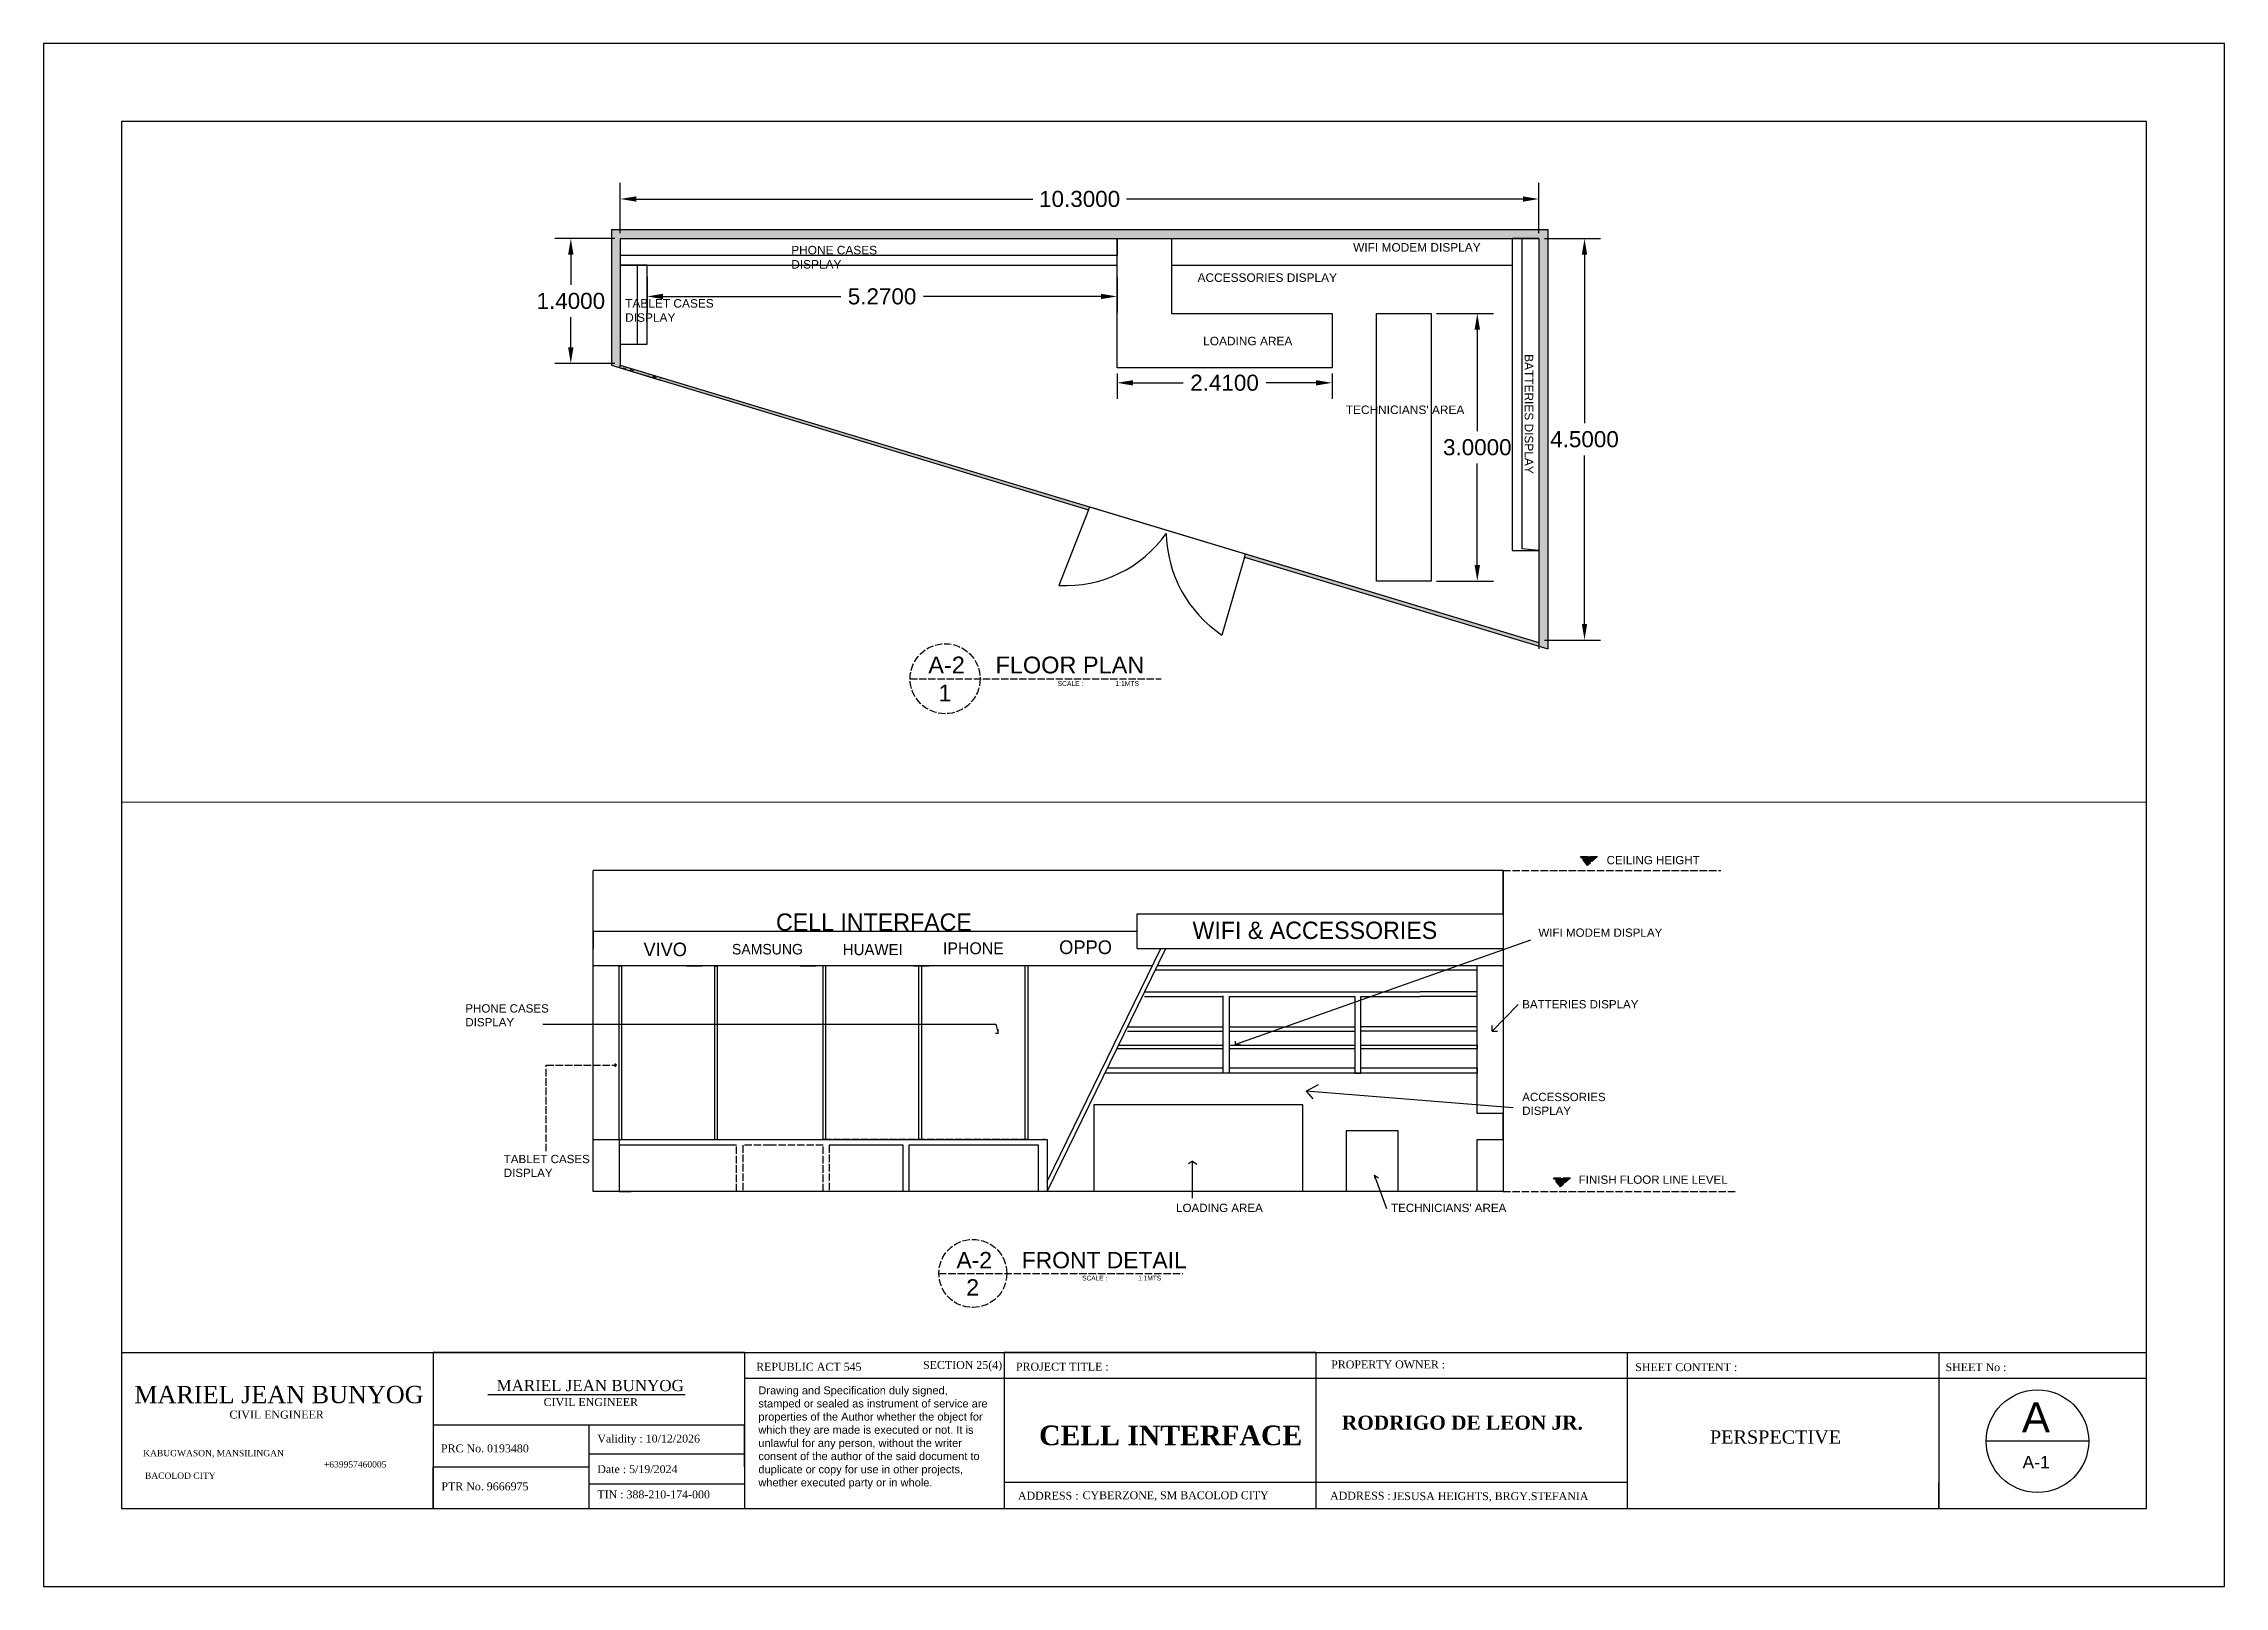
# Paper-space layout 'Layout2' of a CAD drawing. Header units: inches, sheet in millimetres. Extents: x 0 to 297, y 0 to 210.
# The model-space entities are those that its viewports show. They can reach past a viewport. Long polylines and large blocks are cut down to what shows.
import ezdxf

# ---------------------------------------------------------------- set-up
doc = ezdxf.new("R2010")
doc.units = ezdxf.units.IN
doc.header["$MEASUREMENT"] = 0
doc.linetypes.add('ACAD_ISO02W100', pattern=[15, 12, -3])
doc.styles.get("Standard").update_dxf_attribs({"font": 'arial.ttf'})
doc.dimstyles.get("Standard").update_dxf_attribs({"dimtxt": 0.18, "dimasz": 0.18, "dimexe": 0.18, "dimexo": 0.0625, "dimgap": 0.09, "dimtad": 0, "dimtih": 1, "dimtoh": 1, "dimdec": 4, "dimzin": 0, "dimdsep": 46, "dimtxsty": 'Standard', "dimcen": 0.09, "dimadec": 0, "dimazin": 0, "dimtfac": 1, "dimtdec": 4, "dimtofl": 0, "dimtmove": 0, "dimatfit": 3, "dimfxl": 1, "dimtolj": 1, "dimtzin": 0, "dimarcsym": 0})
pattern_1 = [(45, (0, 0), (0.00763675324, 0), [0.0045, -0.0063]), (45, (0.001909, 0), (0.00763675324, 0), [0.0018, -0.009]), (45, (0, 0.001909), (0.00763675324, 0), [0.0018, -0.009])]

# ---------------------------------------------------------------- blocks, each defined once
blk = doc.blocks.new('*D4')
at = {"color": 0, "lineweight": -2, "transparency": 16777216}
for p, q in [((130.108, 246.978), (130.108, 246.694)), ((132.518, 246.978), (132.518, 246.694)), ((130.288, 246.874), (130.848, 246.874)), ((132.338, 246.874), (131.778, 246.874))]:
    blk.add_line(p, q, dxfattribs=at)
at = {"color": 0, "transparency": 16777216}
for points in [[(130.288, 246.904), (130.288, 246.844), (130.108, 246.874)], [(132.338, 246.904), (132.338, 246.844), (132.518, 246.874)]]:
    blk.add_solid(points, dxfattribs=at)
at = {"color": 0, "transparency": 16777216, "insert": (131.313, 246.874), "char_height": 0.18, "attachment_point": 5}
blk.add_mtext('\\A1;2.4100', dxfattribs=at)
blk = doc.blocks.new('*D5')
at = {"color": 0, "lineweight": -2, "transparency": 16777216}
for p, q in [((133.69, 247.651), (134.327, 247.651)), ((134.147, 247.471), (134.147, 246.333)), ((134.147, 244.831), (134.147, 245.969)), ((133.69, 244.651), (134.327, 244.651))]:
    blk.add_line(p, q, dxfattribs=at)
at = {"color": 0, "transparency": 16777216}
for points in [[(134.117, 247.471), (134.177, 247.471), (134.147, 247.651)], [(134.117, 244.831), (134.177, 244.831), (134.147, 244.651)]]:
    blk.add_solid(points, dxfattribs=at)
at = {"color": 0, "transparency": 16777216, "insert": (134.147, 246.151), "char_height": 0.18, "attachment_point": 5}
blk.add_mtext('\\A1;3.0000', dxfattribs=at)
blk = doc.blocks.new('*D6')
at = {"color": 0, "lineweight": -2, "transparency": 16777216}
for p, q in [((124.838, 248.062), (124.838, 247.662)), ((130.108, 248.062), (130.108, 247.662)), ((125.018, 247.842), (127.01, 247.842)), ((129.928, 247.842), (127.936, 247.842))]:
    blk.add_line(p, q, dxfattribs=at)
at = {"color": 0, "transparency": 16777216}
for points in [[(125.018, 247.872), (125.018, 247.812), (124.838, 247.842)], [(129.928, 247.872), (129.928, 247.812), (130.108, 247.842)]]:
    blk.add_solid(points, dxfattribs=at)
at = {"color": 0, "transparency": 16777216, "insert": (127.473, 247.842), "char_height": 0.18, "attachment_point": 5}
blk.add_mtext('\\A1;5.2700', dxfattribs=at)
blk = doc.blocks.new('*D7')
at = {"color": 0, "lineweight": -2, "transparency": 16777216}
for p, q in [((134.9, 248.491), (135.529, 248.491)), ((135.349, 248.311), (135.349, 246.423)), ((135.349, 244.171), (135.349, 246.059)), ((134.9, 243.991), (135.529, 243.991))]:
    blk.add_line(p, q, dxfattribs=at)
at = {"color": 0, "transparency": 16777216}
for points in [[(135.319, 248.311), (135.379, 248.311), (135.349, 248.491)], [(135.319, 244.171), (135.379, 244.171), (135.349, 243.991)]]:
    blk.add_solid(points, dxfattribs=at)
at = {"color": 0, "transparency": 16777216, "insert": (135.349, 246.241), "char_height": 0.18, "attachment_point": 5}
blk.add_mtext('\\A1;4.5000', dxfattribs=at)
blk = doc.blocks.new('*D8')
at = {"color": 0, "lineweight": -2, "transparency": 16777216}
for p, q in [((124.475, 248.491), (123.803, 248.491)), ((123.983, 248.311), (123.983, 247.973)), ((123.983, 247.271), (123.983, 247.609)), ((124.475, 247.091), (123.803, 247.091))]:
    blk.add_line(p, q, dxfattribs=at)
at = {"color": 0, "transparency": 16777216}
for points in [[(123.953, 248.311), (124.013, 248.311), (123.983, 248.491)], [(123.953, 247.271), (124.013, 247.271), (123.983, 247.091)]]:
    blk.add_solid(points, dxfattribs=at)
at = {"color": 0, "transparency": 16777216, "insert": (123.983, 247.791), "char_height": 0.18, "attachment_point": 5}
blk.add_mtext('\\A1;1.4000', dxfattribs=at)
blk = doc.blocks.new('*D9')
at = {"color": 0, "lineweight": -2, "transparency": 16777216}
for p, q in [((124.538, 248.553), (124.538, 249.114)), ((124.718, 248.934), (129.163, 248.934)), ((134.658, 248.934), (130.213, 248.934)), ((134.838, 248.553), (134.838, 249.114))]:
    blk.add_line(p, q, dxfattribs=at)
at = {"color": 0, "transparency": 16777216}
for points in [[(124.718, 248.964), (124.718, 248.904), (124.538, 248.934)], [(134.658, 248.964), (134.658, 248.904), (134.838, 248.934)]]:
    blk.add_solid(points, dxfattribs=at)
at = {"color": 0, "transparency": 16777216, "insert": (129.688, 248.934), "char_height": 0.18, "attachment_point": 5}
blk.add_mtext('\\A1;10.3000', dxfattribs=at)

msp = doc.modelspace()

# ---------------------------------------------------------------- hatches: boundary and pattern name
at = {"linetype": 'ACAD_ISO02W100'}
h = msp.add_hatch(color=256, dxfattribs=at)
h.dxf.hatch_style = 1
h.paths.add_polyline_path([(157.74402, 251.55712), (157.54727, 251.55712), (157.62894, 251.45294)])
h = msp.add_hatch()
h.set_pattern_fill('AR-CONC', color=256, scale=0.01)
h.set_pattern_definition([(50, (0, 0), (0.071726018, -0.006275213), [0.0075, -0.0825]), (355, (0, 0), (-0.013875133, 0.075219213), [0.006, -0.066]), (100.451444, (0.00598, -0.00052), (0.057850885, 0.068943999), [0.00637402, -0.070114211]), (46.1842, (0, 0.02), (0.106724133, -0.016551928), [0.01125, -0.12375]), (96.635635, (0.00889, 0.01862), (0.093466195, 0.09741186), [0.009561034, -0.105171376]), (351.184164, (0, 0.02), (0.093466195, 0.09741186), [0.009, -0.099]), (21, (0.01, 0.015), (0.059690705, -0.040261889), [0.0075, -0.0825]), (326, (0.01, 0.015), (0.024331533, 0.072515005), [0.006, -0.066]), (71.451445, (0.014974, 0.011645), (0.084022238, 0.032253115), [0.006374019, -0.070114211]), (37.5, (0, 0), (0.0012159855, 0.0332893854), [0, -0.0652, 0, -0.067, 0, -0.06625]), (7.5, (0, 0), (0.0263069537, 0.039441171), [0, -0.0382, 0, -0.0637, 0, -0.02525]), (327.5, (-0.0223, 0), (0.0533822436, -0.0022554872), [0, -0.025, 0, -0.078, 0, -0.1035]), (317.5, (-0.0323, 0), (0.058318617, 0.010010498), [0, -0.0325, 0, -0.0518, 0, -0.0735])])
h.paths.add_polyline_path([(124.53794, 248.49099), (134.83794, 248.49099), (134.83794, 243.92128), (134.93794, 243.89099), (134.93794, 248.59099), (124.43794, 248.59099), (124.43794, 247.07099), (124.53794, 247.0407), (124.53794, 247.07099)])
h = msp.add_hatch(color=256, dxfattribs=at)
h.dxf.hatch_style = 1
h.paths.add_polyline_path([(157.43221, 247.84919), (157.23546, 247.84919), (157.31712, 247.74501)])
h = msp.add_hatch()
h.set_pattern_fill('GOST_GLASS', color=256, scale=0.01)
h.set_pattern_definition([(45, (0, 0), (0.084852814, 0), [0.05, -0.07]), (45, (0.021213, 0), (0.084852814, 0), [0.02, -0.1]), (45, (0, 0.021213), (0.084852814, 0), [0.02, -0.1])])
h.paths.add_polyline_path([(124.53794, 247.07099), (124.53794, 247.0407), (125.00128, 246.90038), (125.01142, 246.92823)])
h = msp.add_hatch()
h.set_pattern_fill('GOST_GLASS', color=256, scale=0.0009)
h.set_pattern_definition(pattern_1)
h.paths.add_polyline_path([(124.53794, 247.07099), (124.53794, 247.0407), (125.00128, 246.90038), (125.01142, 246.92823)])
h = msp.add_hatch()
h.set_pattern_fill('GOST_GLASS', color=256, scale=0.0009)
h.set_pattern_definition(pattern_1)
h.paths.add_polyline_path([(125.01142, 246.92823), (125.00128, 246.90038), (126.18627, 246.5415), (126.19467, 246.57145)])
h.paths.add_polyline_path([(126.19467, 246.57145), (126.18627, 246.5415), (129.78794, 245.4507), (129.80102, 245.48406)])
h.paths.add_polyline_path([(131.54856, 244.95714), (131.53794, 244.9207), (134.83794, 243.92128), (134.83794, 243.96532)])

# ---------------------------------------------------------------- linework, layer by layer
for p, q in [((146.15466, 247.69358), (146.15466, 251.39358)), ((156.65466, 251.39358), (146.15466, 251.39358)), ((156.65466, 251.39358), (156.65466, 250.89358)), ((156.65466, 250.89358), (156.65466, 251.39358)), ((146.15466, 250.69358), (146.15466, 250.89358)), ((152.43123, 250.89358), (156.65466, 250.89358)), ((152.43123, 250.69358), (152.43123, 250.89358)), ((156.65466, 250.89358), (156.65466, 250.69358)), ((146.15466, 247.69358), (146.15466, 250.69358)), ((146.15466, 250.69358), (152.43123, 250.69358)), ((146.15466, 250.69358), (146.15466, 250.49358)), ((152.43123, 250.49358), (152.43123, 250.69358)), ((156.65466, 250.69358), (156.65466, 247.69358)), ((151.39466, 247.69358), (152.76184, 250.49358)), ((151.39466, 247.80754), (152.7062, 250.49358)), ((152.43123, 250.49358), (156.65466, 250.49358)), ((156.96943, 250.59074), (153.56598, 249.3868)), ((156.65466, 250.49358), (156.65466, 250.29358)), ((152.60854, 250.29358), (146.15466, 250.29358)), ((146.45466, 248.29358), (146.45466, 250.29358)), ((146.45466, 250.29358), (146.48466, 250.29358)), ((146.48466, 250.29358), (146.48466, 248.29358)), ((147.23466, 250.29358), (147.41466, 250.29358)), ((147.55756, 250.29358), (147.55756, 248.29358)), ((147.58756, 250.29358), (147.58756, 248.29358)), ((148.54466, 250.29358), (148.72466, 250.29358)), ((148.81118, 248.29358), (148.81118, 250.29358)), ((148.84118, 248.29358), (148.84118, 250.29358)), ((149.85466, 250.29358), (150.03466, 250.29358)), ((149.91409, 248.29358), (149.91409, 250.29358)), ((149.94409, 250.29358), (149.94409, 248.29358)), ((151.1406, 248.29358), (151.1406, 250.29358)), ((151.1706, 250.29358), (151.1706, 248.29358)), ((156.35466, 250.24358), (152.63977, 250.24358)), ((156.65466, 250.29358), (152.66419, 250.29358)), ((156.35466, 248.59358), (156.35466, 250.29358)), ((152.5177, 249.99358), (154.94413, 249.99358)), ((152.5177, 249.94358), (153.42235, 249.94358)), ((153.42235, 249.94993), (153.42235, 249.05988)), ((153.49784, 249.05988), (153.49784, 249.94502)), ((153.49784, 249.94358), (154.94413, 249.94358)), ((154.94413, 249.99358), (155.69898, 249.99358)), ((154.94413, 249.94358), (154.94413, 249.05923)), ((155.01323, 249.94358), (155.69898, 249.94358)), ((155.01323, 249.05923), (155.01323, 249.94358)), ((156.35466, 249.99358), (155.69898, 249.99358)), ((156.35466, 249.94358), (155.69898, 249.94358)), ((156.35466, 249.59358), (156.35466, 249.99358)), ((156.83033, 249.84787), (156.53023, 249.54201)), ((145.57573, 249.62299), (148.05195, 249.62299)), ((148.05195, 249.62299), (150.8029, 249.62299)), ((150.83009, 249.51684), (150.79819, 249.51684)), ((150.8029, 249.62299), (150.83009, 249.51684)), ((150.83009, 249.51684), (150.83009, 249.56559)), ((152.32239, 249.59358), (153.42235, 249.59358)), ((152.32239, 249.54358), (153.42235, 249.54358)), ((153.49784, 249.59358), (154.94413, 249.59358)), ((153.49784, 249.54358), (154.94413, 249.54358)), ((153.56598, 249.3868), (153.56598, 249.42686)), ((155.01323, 249.59358), (155.01346, 249.59358)), ((155.01323, 249.54358), (155.01346, 249.54358)), ((156.35466, 249.59358), (155.01346, 249.59358)), ((156.35466, 249.54358), (155.01346, 249.54358)), ((156.35466, 249.19358), (156.35466, 249.59358)), ((156.53023, 249.54201), (156.53023, 249.60798)), ((156.53023, 249.54201), (156.58974, 249.54201)), ((153.42235, 249.33709), (152.19715, 249.33709)), ((152.21895, 249.38174), (153.42235, 249.38174)), ((153.49784, 249.38174), (154.94413, 249.38174)), ((154.94413, 249.33709), (153.49784, 249.33709)), ((153.56598, 249.3868), (153.62359, 249.3868)), ((155.01323, 249.38174), (156.35466, 249.38174)), ((156.35466, 249.33709), (155.01323, 249.33709)), ((156.35466, 248.59358), (156.35466, 249.19358)), ((156.35466, 249.05923), (152.06148, 249.05923)), ((152.08987, 249.11738), (153.42235, 249.11738)), ((153.42235, 249.05988), (153.49784, 249.05988)), ((153.49784, 249.11738), (154.94413, 249.11738)), ((154.38442, 248.85006), (154.52546, 248.92802)), ((154.94413, 249.05923), (155.01323, 249.05923)), ((155.01323, 249.11738), (156.35466, 249.11738)), ((154.34466, 248.69358), (151.93466, 248.69358)), ((151.93466, 248.69358), (151.93466, 247.69358)), ((154.34466, 247.69358), (154.34466, 248.69358)), ((156.77071, 248.65581), (154.38442, 248.85006)), ((154.38442, 248.85006), (154.45944, 248.7631)), ((124.43794, 248.59099), (134.93794, 248.59099)), ((124.43794, 248.59099), (124.43794, 247.07099)), ((124.53794, 248.49099), (134.83794, 248.49099)), ((124.53794, 248.49099), (124.53794, 247.07099)), ((124.53794, 248.49099), (124.53794, 248.19099)), ((130.10794, 247.04099), (130.10794, 248.49099)), ((130.10794, 248.49099), (130.71794, 248.49099)), ((130.10794, 248.19099), (130.10794, 248.49099)), ((130.10794, 248.49099), (130.10794, 248.30099)), ((130.71794, 248.49099), (130.71794, 247.65099)), ((130.71794, 248.49099), (130.71794, 248.19099)), ((134.83794, 248.49099), (134.53794, 248.49099)), ((134.53794, 248.49099), (134.53794, 244.99547)), ((134.53794, 248.49099), (134.53794, 247.65099)), ((134.64878, 245.01322), (134.64878, 248.49099)), ((134.83794, 248.49099), (134.83794, 243.89099)), ((134.93794, 248.59099), (134.93794, 243.89099)), ((156.65466, 248.59358), (156.35466, 248.59358)), ((156.65466, 248.29358), (156.65466, 248.59358)), ((130.10794, 248.30099), (124.53794, 248.30099)), ((124.53794, 248.19099), (130.10794, 248.19099)), ((124.53794, 248.19099), (124.53794, 247.30828)), ((124.83794, 248.19099), (124.53794, 248.19099)), ((124.53794, 248.19099), (124.72794, 248.19099)), ((124.72794, 248.19099), (124.72794, 247.30828)), ((124.83794, 247.30828), (124.83794, 248.19099)), ((130.71794, 248.19099), (134.53794, 248.19099)), ((146.15466, 247.69358), (146.15466, 248.35358)), ((146.15466, 247.69358), (146.15466, 248.29358)), ((146.15466, 248.29358), (146.45466, 248.29358)), ((146.4009, 248.29358), (151.39466, 248.29358)), ((146.45466, 248.29358), (146.45466, 247.69358)), ((147.81009, 248.22606), (146.45831, 248.22606)), ((149.73415, 248.22606), (148.87997, 248.22606)), ((149.73415, 247.69358), (149.73415, 248.22606)), ((151.29433, 248.22606), (149.79675, 248.22606)), ((149.79675, 248.22606), (149.79675, 247.69358)), ((151.29433, 247.69358), (151.29433, 248.22606)), ((151.39466, 248.29358), (151.39466, 247.69358)), ((155.44466, 248.39358), (154.84466, 248.39358)), ((154.84466, 248.39358), (154.84466, 247.69358)), ((155.44466, 247.69358), (155.44466, 248.39358)), ((156.35466, 247.69358), (156.35466, 248.29358)), ((156.35466, 248.29358), (156.65466, 248.29358)), ((156.35466, 247.69358), (156.35466, 248.29358)), ((153.06993, 248.04349), (153.0249, 248.0135)), ((153.06993, 247.6161), (153.06993, 248.04349)), ((153.06993, 248.04349), (153.12245, 248.00787)), ((155.314, 247.49443), (155.17142, 247.88059)), ((155.17142, 247.88059), (155.17142, 247.84685)), ((155.17142, 247.88059), (155.21833, 247.84872)), ((130.71794, 247.65099), (132.51794, 247.65099)), ((132.51794, 247.65099), (132.51794, 247.04099)), ((133.01794, 244.65099), (133.01794, 247.65099)), ((133.01794, 247.65099), (133.62794, 247.65099)), ((133.62794, 247.65099), (133.62794, 244.65099)), ((156.65466, 247.69358), (146.15466, 247.69358)), ((146.45466, 247.69358), (146.5951, 247.69358)), ((148.27029, 247.69358), (148.20287, 247.69358)), ((149.79675, 247.69358), (149.73415, 247.69358)), ((154.84466, 247.69358), (154.34466, 247.69358)), ((156.65466, 247.69358), (155.44466, 247.69358)), ((156.65466, 247.69358), (156.35466, 247.69358)), ((124.53794, 247.30828), (124.83794, 247.30828)), ((124.43794, 247.07099), (129.78794, 245.4507)), ((124.43794, 247.07099), (125.00128, 246.90038)), ((124.53794, 247.0407), (124.53794, 247.07099)), ((124.53794, 247.07099), (134.83794, 243.96532)), ((132.51794, 247.04099), (130.10794, 247.04099)), ((129.78794, 245.4507), (129.45591, 244.60344)), ((129.78794, 245.4507), (129.80102, 245.48406)), ((129.78794, 245.4507), (129.78794, 245.4507)), ((129.80102, 245.48406), (134.83794, 243.96532)), ((134.83794, 244.99547), (134.64878, 245.01322)), ((131.53794, 244.9207), (131.28345, 244.04701)), ((131.53794, 244.9207), (131.54856, 244.95714)), ((131.53794, 244.9207), (134.93794, 243.89099)), ((134.53794, 244.99547), (134.83794, 244.99547)), ((133.62794, 244.65099), (133.01794, 244.65099))]:
    msp.add_line(p, q)
for p, q in [((156.65466, 251.39358), (159.16516, 251.39358)), ((157.54727, 251.55712), (157.74402, 251.55712)), ((157.62894, 251.45294), (157.54727, 251.55712)), ((157.74402, 251.55712), (157.62894, 251.45294)), ((146.45466, 250.29358), (146.48466, 250.29358)), ((146.45466, 250.29358), (146.48466, 250.29358)), ((148.81118, 250.29358), (147.55756, 250.29358)), ((147.55756, 250.29358), (147.58756, 250.29358)), ((149.91409, 250.29358), (149.94409, 250.29358)), ((156.35466, 249.38174), (156.35466, 249.33709)), ((145.61457, 248.15699), (145.61457, 249.15074)), ((145.61457, 249.15074), (146.42583, 249.15074)), ((146.42583, 249.15074), (146.40526, 249.13238)), ((146.40526, 249.13238), (146.42583, 249.15074)), ((146.42583, 249.15074), (146.40618, 249.16615)), ((156.35466, 249.11738), (156.35466, 249.05923)), ((147.55756, 248.29358), (149.91409, 248.29358)), ((147.81009, 247.69358), (147.81009, 248.22606)), ((148.20287, 248.22606), (147.88185, 248.22606)), ((147.88185, 248.22606), (147.88185, 247.69358)), ((148.81118, 248.22606), (148.20287, 248.22606)), ((151.1706, 248.29358), (148.81118, 248.29358)), ((148.81118, 248.29358), (148.84118, 248.29358)), ((148.81118, 247.69358), (148.81118, 248.22606)), ((148.87997, 248.22606), (148.87997, 247.69358)), ((151.37463, 248.29358), (151.34463, 248.29358)), ((157.23546, 247.84919), (157.43221, 247.84919)), ((157.31712, 247.74501), (157.23546, 247.84919)), ((157.43221, 247.84919), (157.31712, 247.74501)), ((147.88185, 247.69358), (147.81009, 247.69358)), ((148.87997, 247.69358), (148.81118, 247.69358)), ((156.65466, 247.69358), (159.33178, 247.69358)), ((150.14442, 246.74762), (152.95971, 246.74762)), ((127.78766, 243.55752), (130.60295, 243.55752))]:
    msp.add_line(p, q, dxfattribs=at)
for centre in [(150.53669, 246.74762), (128.17992, 243.55752)]:
    msp.add_circle(centre, 0.39227, dxfattribs=at)
for centre, radius, start, end in [((129.53416, 245.97391), 1.37271, 266.732157, 325.018991), ((132.06191, 245.2146), 1.4033, 181.129744, 236.307771)]:
    msp.add_arc(centre, radius, start, end)

# ---------------------------------------------------------------- texts
at = {"attachment_point": 1}
for s, width, gutter_width, heights, insert, char_height in [('CEILING HEIGHT', 1.3889596, 0.47717, [0.27246], (157.84918, 251.56243), 0.095435), ('{\\fFranklin Gothic Heavy|b0|i0|c0|p34;CELL INTERFACE}', 3.9306743, 1, [0], (148.26602, 250.89974), 0.2), ('{\\fFranklin Gothic Heavy|b0|i0|c0|p34;WIFI & ACCESSORIES}', 3.9306743, 1, [0], (153.07122, 250.80523), 0.2), ('WIFI MODEM DISPLAY', 1.3889596, 0.47717, [0.27246], (157.06219, 250.72593), 0.095435), ('{\\fFranklin Gothic Heavy|b0|i0|c0|p34;VIVO}', 0.9264043, 0.78218, [0], (146.73778, 250.56331), 0.1564369), ('{\\fFranklin Gothic Heavy|b0|i0|c0|p34;SAMSUNG}', 0.7168486, 0.60525, [0], (147.75775, 250.54784), 0.1210504), ('{\\fFranklin Gothic Heavy|b0|i0|c0|p34;HUAWEI}', 0.7658346, 0.64661, [0], (149.03635, 250.54797), 0.1293224), ('{\\fFranklin Gothic Heavy|b0|i0|c0|p34;IPHONE}', 0.8106699, 0.68447, [0], (150.19239, 250.56664), 0.1368935), ('{\\fFranklin Gothic Heavy|b0|i0|c0|p34;OPPO}', 0.9333085, 0.78801, [0], (151.53289, 250.58897), 0.1576028), ('BATTERIES DISPLAY', 1.3889596, 0.47717, [0.27246], (156.87537, 249.89983), 0.095435), ('PHONE CASES DISPLAY', 1.3889596, 0.47717, [0.27246], (144.6815, 249.85217), 0.095435), ('ACCESSORIES DISPLAY', 1.3889596, 0.47717, [0.27246], (156.87537, 248.83072), 0.095435), ('WIFI MODEM DISPLAY', 1.3889596, 0.47717, [0.27246], (132.75513, 248.43978), 0.095435), ('PHONE CASES DISPLAY', 1.3889596, 0.47717, [0.27246], (126.45421, 248.40891), 0.095435), ('ACCESSORIES DISPLAY', 2.4594483, 0.47717, [0.50017], (131.01043, 248.10062), 0.095435), ('TABLET CASES DISPLAY', 1.3889596, 0.47717, [0.27246], (145.12471, 248.11499), 0.095435), ('TABLET CASES DISPLAY', 1.3889596, 0.47717, [0.27246], (124.59255, 247.81216), 0.095435), ('FINISH FLOOR LINE LEVEL', 2.0177135, 0.47717, [0.28779], (157.52713, 247.87714), 0.095435), ('LOADING AREA', 1.3889596, 0.47717, [0.27246], (152.88221, 247.55185), 0.095435), ("TECHNICIANS' AREA", 1.3889596, 0.47717, [0.27246], (155.36258, 247.55185), 0.095435), ('LOADING AREA', 1.3889596, 0.47717, [0.27246], (131.07341, 247.38976), 0.095435), ('A-2', 3.0577319, 0.94309, [0.53849], (150.34779, 246.99569), 0.188618), ('FRONT DETAIL', 3.0577319, 0.94309, [0.53849], (151.10127, 246.99569), 0.1886179), ('SCALE :                 1:1MTS', 1.1850828, 0.27095, [0.14791], (151.79767, 246.72079), 0.0541903), ("TECHNICIANS' AREA", 1.3889596, 0.47717, [0.27246], (132.67231, 246.61936), 0.095435), ('2', 3.0577319, 0.94309, [0.53849], (150.46164, 246.68135), 0.18862), ('A-2', 3.0577319, 0.94309, [0.53849], (127.99102, 243.80559), 0.188618), ('FLOOR PLAN', 3.0577319, 0.94309, [0.53849], (128.74451, 243.80559), 0.188618), ('1', 3.0577319, 0.94309, [0.53849], (128.10488, 243.49124), 0.18862), ('SCALE :                 1:1MTS', 1.1850828, 0.27095, [0.14791], (129.44091, 243.53068), 0.0541903)]:
    msp.add_mtext_dynamic_manual_height_columns(s, width=width, gutter_width=gutter_width, heights=heights, dxfattribs=dict(at, insert=insert, char_height=char_height))
at = {"insert": (134.77357, 247.19534), "char_height": 0.095435, "attachment_point": 1, "rotation": 270}
msp.add_mtext_dynamic_manual_height_columns('BATTERIES DISPLAY', width=1.3889596, gutter_width=0.47717, heights=[0.27246], dxfattribs=at)

# ---------------------------------------------------------------- dimensions: what is measured, and where the dimension line sits
for base, p1, p2, picture, middle in [((134.83794, 248.93411), (124.53794, 248.49099), (134.83794, 248.49099), '*D9', (129.68794, 248.93411)), ((130.10794, 247.84216), (124.83794, 248.12413), (130.10794, 248.12413), '*D6', (127.47294, 247.84216)), ((132.51794, 246.87373), (130.10794, 247.04099), (132.51794, 247.04099), '*D4', (131.31294, 246.87373))]:
    dim = msp.add_linear_dim(base=base, p1=p1, p2=p2, dimstyle='Standard')
    dim.commit()
    dim.dimension.update_dxf_attribs({"geometry": picture, "text_midpoint": middle})
for base, p1, p2, picture, middle in [((123.98345, 247.09099), (124.53794, 248.49099), (124.53794, 247.09099), '*D8', (123.98345, 247.79099)), ((135.34863, 243.99099), (134.83794, 248.49099), (134.83794, 243.99099), '*D7', (135.34863, 246.24099)), ((134.14672, 244.65099), (133.62794, 247.65099), (133.62794, 244.65099), '*D5', (134.14672, 246.15099))]:
    dim = msp.add_linear_dim(base=base, p1=p1, p2=p2, angle=90, dimstyle='Standard')
    dim.commit()
    dim.dimension.update_dxf_attribs({"geometry": picture, "text_midpoint": middle})

psp = doc.layouts.new('Layout2')

# ---------------------------------------------------------------- linework, layer by layer
at = {"ltscale": 0.01}
for p, q in [((296.59, 209.83), (0.04, 209.83)), ((0.04, 209.83), (0.04, 0.13)), ((296.59, 0.13), (296.59, 209.83)), ((10.63, 199.24), (10.63, 10.72)), ((286, 199.24), (10.63, 199.24)), ((286, 10.72), (286, 199.24)), ((10.63, 31.9), (286, 31.9)), ((95.36, 31.9), (53, 31.9)), ((53, 31.9), (53, 10.72)), ((95.36, 31.9), (95.36, 10.72)), ((173.03, 31.9), (130.66, 31.9)), ((130.66, 31.9), (130.66, 10.72)), ((173.03, 31.9), (173.03, 10.72)), ((215.39, 31.9), (215.39, 10.72)), ((257.76, 31.9), (257.76, 10.72)), ((286, 28.37), (95.36, 28.37)), ((60.45, 26.19), (87.28, 26.19)), ((95.36, 22.02), (53, 22.02)), ((74.18, 22.02), (74.18, 10.72)), ((95.36, 16.37), (95.36, 22.02)), ((74.18, 18.15), (95.36, 18.15)), ((278.14, 19.86), (264.2, 19.86)), ((53, 10.72), (53, 16.37)), ((53, 16.37), (74.18, 16.37)), ((286, 10.72), (286, 17.78)), ((74.18, 14.07), (95.36, 14.07)), ((215.39, 14.25), (130.66, 14.25)), ((257.76, 10.72), (257.76, 14.25)), ((10.63, 10.72), (286, 10.72)), ((0.04, 0.13), (296.59, 0.13))]:
    psp.add_line(p, q, dxfattribs=at)
psp.add_circle((271.17, 19.86), 6.97, dxfattribs=at)

# ---------------------------------------------------------------- texts
at = {"ltscale": 0.01, "attachment_point": 1}
for s, width, gutter_width, heights, insert, char_height in [('{\\fTimes New Roman CE|b0|i0|c0|p18;REPUBLIC ACT 545}', 16.8193, 5.37, [3.41], (96.94, 30.52), 1.0733), ('{\\fTimes New Roman CE|b0|i0|c0|p18;SECTION 25(4)}', 16.8193, 5.37, [3.41], (119.63, 30.76), 1.0733), ('{\\fTimes New Roman CE|b0|i0|c0|p18;PROJECT TITLE :}', 16.8193, 5.37, [3.41], (132.26, 30.53), 1.0733), ('{\\fTimes New Roman CE|b0|i0|c0|p18;PROPERTY OWNER :}', 16.8193, 5.37, [3.41], (175.13, 30.83), 1.0733), ('{\\fTimes New Roman CE|b0|i0|c0|p18;SHEET CONTENT :}', 16.8193, 5.37, [3.41], (216.48, 30.46), 1.0733), ('{\\fTimes New Roman CE|b0|i0|c0|p18;SHEET No :}', 16.8193, 5.37, [3.41], (258.67, 30.46), 1.0733), ('{\\fTimes New Roman CE|b0|i0|c0|p18;MARIEL JEAN BUNYOG}', 46.827, 11.78, [0], (12.37, 27.38), 2.356), ('{\\fTimes New Roman CE|b0|i0|c0|p18;MARIEL JEAN BUNYOG}', 30.2975, 7.62, [0], (61.64, 28.19), 1.5244), ('Drawing and Specification duly signed, stamped or sealed as instrument of service are properties of the Author whether the object for which they are made is executed or not. It is unlawful for any person, without the writer consent of the author of the said document to duplicate or copy for use in other projects, whether executed party or in whole.', 31.657, 5.37, [15.44], (97.24, 27.31), 1.07334), ('{\\fTimes New Roman CE|b0|i0|c0|p18;CIVIL ENGINEER}', 16.8193, 5.37, [3.41], (25.31, 24.02), 1.0733), ('{\\fTimes New Roman CE|b0|i0|c0|p18;CIVIL ENGINEER}', 16.8193, 5.37, [3.41], (68.04, 25.72), 1.0733), ('{\\fTimes New Roman CE|b0|i0|c0|p18;Validity : 10/12/2026}', 16.8193, 5.37, [3.41], (75.34, 20.75), 1.0733), ('{\\fTimes New Roman CE|b1|i0|c0|p18;CELL INTERFACE}', 41.8805, 13.36, [8.48], (135.41, 21.99), 2.6727), ('{\\fTimes New Roman CE|b1|i0|c0|p18;RODRIGO DE LEON JR.}', 33.3877, 9.57, [6.07], (176.59, 23.34), 1.9137), ('{\\fTimes New Roman CE|b0|i0|c0|p18;PERSPECTIVE}', 50.4318, 9.08, [4.26], (226.64, 21.34), 1.815), ('{\\fTimes New Roman CE|b0|i0|c0|p18;KABUGWASON, MANSILINGAN}', 21.7752, 4.29, [2.76], (13.58, 18.67), 0.8573), ('{\\fTimes New Roman CE|b0|i0|c0|p18;PRC No. 0193480}', 16.8193, 5.37, [3.41], (54.08, 19.42), 1.0733), ('{\\fTimes New Roman CE|b0|i0|c0|p18;BACOLOD CITY}', 21.7752, 4.29, [2.76], (13.82, 15.6), 0.8573), ('{\\fTimes New Roman CE|b0|i0|c0|p18;+639957460005}', 21.7752, 4.29, [2.76], (38.16, 17.14), 0.8573), ('{\\fTimes New Roman CE|b0|i0|c0|p18;Date : 5/19/2024}', 16.8193, 5.37, [3.41], (75.34, 16.6), 1.0733), ('^IMARIEL JEAN BUNYOG', 0.1082, 0.0232, [0.0224], (15.82, 14.09), 0.00464), ('^IKABUGWASON, MANSILINGAN', 0.0367, 0.00596, [0.00523], (15.84, 14.08), 0.00119), ('BACOLOD CITY', 0.0367, 0.00596, [0.00523], (15.84, 14.07), 0.00119), ('^ICIVIL ENGINEER', 0.048, 0.0103, [0.00992], (15.86, 14.08), 0.00206), ('^I+639957460005', 0.0367, 0.00596, [0.00523], (15.88, 14.08), 0.00119), ('{\\fTimes New Roman CE|b0|i0|c0|p18;PTR No. 9666975}', 16.8193, 5.37, [3.41], (54.13, 14.26), 1.0733), ('{\\fTimes New Roman CE|b0|i0|c0|p18;TIN : 388-210-174-000}', 16.8193, 5.37, [3.41], (75.34, 13.16), 1.0733), ('{\\fTimes New Roman CE|b0|i0|c0|p18;ADDRESS :}', 16.8193, 5.37, [3.41], (132.53, 12.99), 1.0733), ('{\\fTimes New Roman CE|b0|i0|c0|p18;CYBERZONE, SM BACOLOD CITY}', 29.8237, 5.37, [2.52], (141.32, 13.05), 1.0733), ('{\\fTimes New Roman CE|b0|i0|c0|p18;ADDRESS :}', 16.8193, 5.37, [3.41], (174.98, 12.99), 1.0733), ('{\\fTimes New Roman CE|b0|i0|c0|p18;JESUSA HEIGHTS, BRGY.STEFANIA}', 29.8237, 5.37, [2.52], (183.45, 12.93), 1.0733)]:
    psp.add_mtext_dynamic_manual_height_columns(s, width=width, gutter_width=gutter_width, heights=heights, dxfattribs=dict(at, insert=insert, char_height=char_height))
at = {"linetype": 'Continuous', "ltscale": 10, "attachment_point": 1}
for s, width, gutter_width, heights, insert, char_height in [('A', 27.7389, 20.54, [6.97], (269.05, 25.16), 4.11), ('A-1', 11.526, 8.53, [2.9], (269.14, 17.86), 1.707)]:
    psp.add_mtext_dynamic_manual_height_columns(s, width=width, gutter_width=gutter_width, heights=heights, dxfattribs=dict(at, insert=insert, char_height=char_height))

# ---------------------------------------------------------------- viewports
at = {"layer": '0'}
psp.add_viewport(center=(148.32, 152.99), size=(275.37, 92.5052), view_center_point=(130.298, 245.98878), view_height=7.6275185, dxfattribs=at)
psp.add_viewport(center=(148.32, 69.32), size=(275.37, 74.834), view_center_point=(152.3966, 249.00935), view_height=6.3494038, status=3, dxfattribs=at)

doc.saveas('drawing.dxf')
